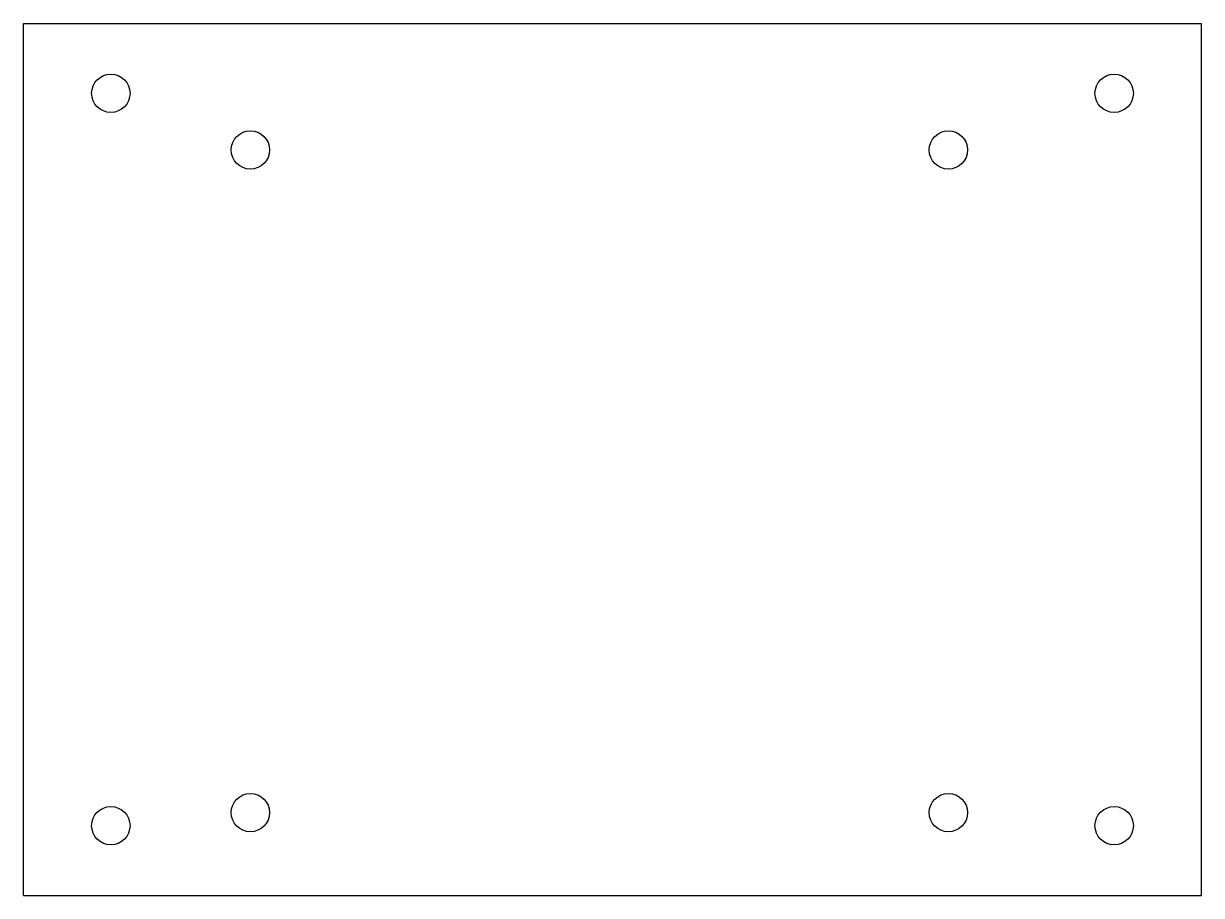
# Model space of a CAD drawing. Header units: millimetres. Extents: x 0 to 135, y 0 to 100.
import ezdxf

# ---------------------------------------------------------------- set-up
doc = ezdxf.new("R2010")
doc.units = ezdxf.units.MM

msp = doc.modelspace()

# ---------------------------------------------------------------- linework, layer by layer
at = {"layer": 'sheet_layer'}
for p, q in [((0, 0), (0, 100)), ((0, 100), (135, 100)), ((135, 0), (135, 100)), ((0, 0), (135, 0))]:
    msp.add_line(p, q, dxfattribs=at)
for centre in [(10, 92), (125, 92), (26, 85.5), (106, 85.5), (26, 9.5), (106, 9.5), (10, 8), (125, 8)]:
    msp.add_circle(centre, 2.2, dxfattribs=at)

doc.saveas('drawing.dxf')
